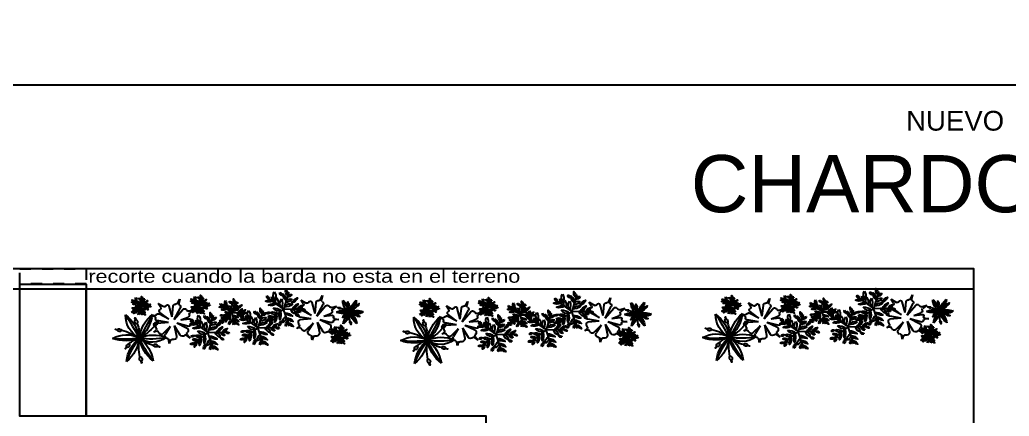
# Model space of a CAD drawing. Header units: metres. Extents: x 231 to 394, y -324 to -29.
# Drawn here: x 273.66 to 282.59, y -58.2 to -54.62 of the extents above; entities that cross this region are included whole.
import ezdxf

# ---------------------------------------------------------------- set-up
doc = ezdxf.new("R2010")
doc.units = ezdxf.units.M
doc.linetypes.add('AR-01-REC$0$HIDDEN2', pattern=[0.1875, 0.125, -0.0625])
for name, color, linetype in [('A-ACABADOS PISOS', 1, 'Continuous'), ('A-JARDIN', 74, 'Continuous'), ('A-PISO', 30, 'Continuous'), ('A-TEXTOS', 7, 'Continuous'), ('AR-01-REC$0$A-ESCALON', 8, 'Continuous'), ('AR-01-REC$0$A-EXTERIOR', 8, 'Continuous'), ('AR-01-REC$0$A-MUROS BAJOS', 8, 'Continuous')]:
    doc.layers.add(name, color=color, linetype=linetype)
doc.styles.get("Standard").update_dxf_attribs({"font": 'arial.ttf'})

# ---------------------------------------------------------------- blocks, each defined once
blk = doc.blocks.new('*U1')
for p, q in [((0.9, 0.383), (0.852, 0.47)), ((0.852, 0.47), (0.874, 0.382)), ((1.557, 0.557), (1.673, 0.201)), ((1.977, 0.421), (1.673, 0.201)), ((3.377, 0.498), (3.435, 0.32)), ((3.587, 0.43), (3.435, 0.32)), ((3.896, 0.367), (3.847, 0.453)), ((3.847, 0.453), (3.87, 0.365)), ((4.614, 0.498), (4.672, 0.32)), ((4.823, 0.43), (4.672, 0.32)), ((0.668, 0.215), (0.56, 0.247)), ((0.56, 0.247), (0.645, 0.179)), ((0.976, 0.044), (0.789, 0.252)), ((0.976, 0.044), (0.84, 0.285)), ((1.015, 0.1), (0.988, 0.33)), ((1.015, 0.1), (1.074, 0.328)), ((1.302, 0.386), (1.188, 0.319)), ((1.253, 0.305), (1.302, 0.386)), ((2.675, 0.396), (2.756, 0.147)), ((2.969, 0.301), (2.756, 0.147)), ((3.435, 0.32), (3.248, 0.32)), ((3.377, 0.141), (3.435, 0.32)), ((3.435, 0.32), (3.587, 0.209)), ((3.664, 0.199), (3.556, 0.231)), ((3.556, 0.231), (3.641, 0.163)), ((3.972, 0.028), (3.785, 0.236)), ((3.972, 0.028), (3.836, 0.269)), ((4.011, 0.084), (3.983, 0.314)), ((4.011, 0.084), (4.07, 0.312)), ((4.298, 0.37), (4.183, 0.303)), ((4.249, 0.289), (4.298, 0.37)), ((4.672, 0.32), (4.484, 0.32)), ((4.614, 0.141), (4.672, 0.32)), ((4.672, 0.32), (4.823, 0.209)), ((0.832, 0.038), (0.659, 0.055)), ((0.832, 0.038), (0.683, 0.09)), ((1.091, 0.057), (1.27, 0.201)), ((1.091, 0.057), (1.291, 0.168)), ((1.097, -0.015), (1.338, 0.029)), ((1.673, 0.201), (1.298, 0.201)), ((1.441, 0.146), (1.373, 0.137)), ((1.381, 0.108), (1.441, 0.146)), ((1.557, -0.156), (1.673, 0.201)), ((1.673, 0.201), (1.977, -0.02)), ((2.102, 0.179), (2.217, -0.177)), ((2.521, 0.043), (2.217, -0.177)), ((2.756, 0.147), (2.494, 0.147)), ((2.675, -0.103), (2.756, 0.147)), ((2.756, 0.147), (2.969, -0.008)), ((3.152, 0.102), (3.267, -0.255)), ((3.828, 0.021), (3.655, 0.038)), ((3.828, 0.021), (3.679, 0.074)), ((4.086, 0.041), (4.266, 0.184)), ((4.086, 0.041), (4.287, 0.152)), ((4.093, -0.031), (4.333, 0.013)), ((4.437, 0.129), (4.369, 0.121)), ((4.376, 0.092), (4.437, 0.129)), ((0.448, -0.187), (0.506, -0.365)), ((0.604, -0.022), (0.517, -0.037)), ((0.517, -0.037), (0.602, -0.039)), ((0.92, -0.028), (0.67, -0.098)), ((0.92, -0.028), (0.718, -0.131)), ((0.974, -0.082), (0.861, -0.28)), ((0.974, -0.082), (0.931, -0.304)), ((1.061, -0.1), (1.166, -0.26)), ((1.061, -0.1), (1.224, -0.254)), ((1.097, -0.015), (1.333, -0.029)), ((1.353, -0.19), (1.405, -0.211)), ((1.405, -0.211), (1.358, -0.167)), ((2.217, -0.177), (1.842, -0.177)), ((2.102, -0.534), (2.217, -0.177)), ((2.217, -0.177), (2.521, -0.398)), ((3.571, -0.034), (3.267, -0.255)), ((3.599, -0.038), (3.513, -0.053)), ((3.513, -0.053), (3.598, -0.055)), ((3.916, -0.044), (3.666, -0.114)), ((3.916, -0.044), (3.713, -0.148)), ((3.97, -0.098), (3.856, -0.296)), ((3.97, -0.098), (3.927, -0.32)), ((4.057, -0.116), (4.162, -0.276)), ((4.057, -0.116), (4.22, -0.27)), ((4.093, -0.031), (4.329, -0.045)), ((4.349, -0.206), (4.401, -0.227)), ((4.401, -0.227), (4.353, -0.183)), ((0.506, -0.365), (0.318, -0.365)), ((0.448, -0.543), (0.506, -0.365)), ((0.658, -0.255), (0.506, -0.365)), ((0.506, -0.365), (0.658, -0.475)), ((0.711, -0.272), (0.65, -0.35)), ((0.65, -0.35), (0.723, -0.288)), ((1.066, -0.394), (1.087, -0.457)), ((1.087, -0.457), (1.095, -0.383)), ((3.267, -0.255), (2.892, -0.255)), ((3.152, -0.612), (3.267, -0.255)), ((3.267, -0.255), (3.571, -0.475)), ((3.707, -0.289), (3.645, -0.367)), ((3.645, -0.367), (3.719, -0.305)), ((4.062, -0.41), (4.083, -0.473)), ((4.083, -0.473), (4.09, -0.399))]:
    blk.add_line(p, q)
for points in [[(1.495, 0.325, 0.221754), (1.375, 0.433, 0.220269)], [(1.489, 0.409, 0.282421), (1.626, 0.347, 0.407667)], [(1.491, 0.512, 0.370665), (1.59, 0.456, 0.295133)], [(1.582, 0.482, 0.261043), (1.619, 0.615, 0.259294)], [(1.615, 0.379, 0.221754), (1.681, 0.527, 0.220269)], [(1.712, 0.417, 0.231142), (1.718, 0.233, 0.333648)], [(1.742, 0.554, 0.324763), (1.703, 0.487, 0.468787)], [(1.815, 0.44, 0.282421), (1.798, 0.291, 0.407667)], [(1.861, 0.569, 0.282421), (1.845, 0.42, 0.407667)], [(1.913, 0.47, 0.370665), (1.89, 0.358, 0.295133)], [(2.016, 0.489, 0.324763), (1.977, 0.421, 0.468787)], [(2.692, 0.344, 0.261043), (2.719, 0.436, 0.259294)], [(3.346, 0.382, 0.221754), (3.286, 0.436, 0.220269)], [(3.343, 0.424, 0.282421), (3.411, 0.393, 0.407667)], [(3.344, 0.475, 0.370665), (3.394, 0.447, 0.295133)], [(3.389, 0.46, 0.261043), (3.408, 0.527, 0.259294)], [(3.406, 0.409, 0.221754), (3.439, 0.483, 0.220269)], [(3.455, 0.428, 0.231142), (3.458, 0.336, 0.333648)], [(3.47, 0.496, 0.324763), (3.45, 0.463, 0.468787)], [(3.506, 0.439, 0.282421), (3.498, 0.365, 0.407667)], [(3.529, 0.504, 0.282421), (3.521, 0.429, 0.407667)], [(3.555, 0.454, 0.370665), (3.544, 0.398, 0.295133)], [(3.555, 0.407, 0.261043), (3.624, 0.409, 0.259294)], [(3.606, 0.464, 0.324763), (3.587, 0.43, 0.468787)], [(4.582, 0.382, 0.221754), (4.522, 0.436, 0.220269)], [(4.579, 0.424, 0.282421), (4.648, 0.393, 0.407667)], [(4.58, 0.475, 0.370665), (4.63, 0.447, 0.295133)], [(4.626, 0.46, 0.261043), (4.644, 0.527, 0.259294)], [(4.643, 0.409, 0.221754), (4.675, 0.483, 0.220269)], [(4.691, 0.428, 0.231142), (4.694, 0.336, 0.333648)], [(4.706, 0.496, 0.324763), (4.686, 0.463, 0.468787)], [(4.742, 0.439, 0.282421), (4.734, 0.365, 0.407667)], [(4.766, 0.504, 0.282421), (4.757, 0.429, 0.407667)], [(4.791, 0.454, 0.370665), (4.78, 0.398, 0.295133)], [(4.791, 0.407, 0.261043), (4.86, 0.409, 0.259294)], [(4.843, 0.464, 0.324763), (4.823, 0.43, 0.468787)], [(1.377, 0.201, 0.261043), (1.263, 0.277, 0.259294)], [(1.486, 0.201, 0.221754), (1.365, 0.309, 0.220269)], [(1.48, 0.305, 0.231142), (1.656, 0.254, 0.333648)], [(1.891, 0.23, 0.231142), (1.718, 0.168, 0.333648)], [(1.825, 0.311, 0.221754), (1.986, 0.294, 0.220269)], [(1.913, 0.375, 0.261043), (2.05, 0.38, 0.259294)], [(2.126, 0.104, 0.261043), (2.163, 0.236, 0.259294)], [(2.625, 0.147, 0.221754), (2.541, 0.223, 0.220269)], [(2.632, 0.233, 0.221754), (2.548, 0.309, 0.220269)], [(2.621, 0.22, 0.231142), (2.744, 0.184, 0.333648)], [(2.628, 0.293, 0.282421), (2.723, 0.249, 0.407667)], [(2.629, 0.365, 0.370665), (2.698, 0.325, 0.295133)], [(2.716, 0.272, 0.221754), (2.762, 0.375, 0.220269)], [(2.784, 0.298, 0.231142), (2.788, 0.17, 0.333648)], [(2.805, 0.394, 0.324763), (2.777, 0.347, 0.468787)], [(2.855, 0.314, 0.282421), (2.844, 0.21, 0.407667)], [(2.863, 0.224, 0.221754), (2.975, 0.212, 0.220269)], [(2.888, 0.404, 0.282421), (2.877, 0.3, 0.407667)], [(2.924, 0.335, 0.370665), (2.908, 0.257, 0.295133)], [(2.924, 0.269, 0.261043), (3.02, 0.272, 0.259294)], [(2.996, 0.348, 0.324763), (2.969, 0.301, 0.468787)], [(3.212, 0.304, 0.324763), (3.248, 0.32, 0.468787)], [(3.287, 0.32, 0.261043), (3.23, 0.358, 0.259294)], [(3.259, 0.281, 0.370665), (3.301, 0.32, 0.295133)], [(3.271, 0.24, 0.324763), (3.306, 0.256, 0.468787)], [(3.341, 0.32, 0.221754), (3.281, 0.374, 0.220269)], [(3.308, 0.264, 0.282421), (3.358, 0.32, 0.407667)], [(3.406, 0.23, 0.221754), (3.336, 0.19, 0.220269)], [(3.339, 0.372, 0.231142), (3.427, 0.346, 0.333648)], [(3.422, 0.28, 0.204868), (3.342, 0.246, 0.203496)], [(3.448, 0.181, 0.282421), (3.411, 0.246, 0.407667)], [(3.544, 0.334, 0.231142), (3.458, 0.303, 0.333648)], [(3.469, 0.295, 0.204868), (3.476, 0.208, 0.203496)], [(3.571, 0.289, 0.282421), (3.498, 0.274, 0.407667)], [(3.511, 0.264, 0.221754), (3.528, 0.185, 0.220269)], [(3.511, 0.375, 0.221754), (3.592, 0.366, 0.220269)], [(3.6, 0.247, 0.370665), (3.544, 0.241, 0.295133)], [(3.555, 0.233, 0.261043), (3.579, 0.168, 0.259294)], [(3.615, 0.281, 0.324763), (3.576, 0.289, 0.468787)], [(3.625, 0.201, 0.324763), (3.587, 0.209, 0.468787)], [(4.448, 0.304, 0.324763), (4.484, 0.32, 0.468787)], [(4.523, 0.32, 0.261043), (4.466, 0.358, 0.259294)], [(4.495, 0.281, 0.370665), (4.538, 0.32, 0.295133)], [(4.507, 0.24, 0.324763), (4.543, 0.256, 0.468787)], [(4.578, 0.32, 0.221754), (4.518, 0.374, 0.220269)], [(4.544, 0.264, 0.282421), (4.594, 0.32, 0.407667)], [(4.643, 0.23, 0.221754), (4.573, 0.19, 0.220269)], [(4.575, 0.372, 0.231142), (4.663, 0.346, 0.333648)], [(4.659, 0.28, 0.204868), (4.578, 0.246, 0.203496)], [(4.685, 0.181, 0.282421), (4.648, 0.246, 0.407667)], [(4.78, 0.334, 0.231142), (4.694, 0.303, 0.333648)], [(4.705, 0.295, 0.204868), (4.713, 0.208, 0.203496)], [(4.807, 0.289, 0.282421), (4.734, 0.274, 0.407667)], [(4.747, 0.264, 0.221754), (4.764, 0.185, 0.220269)], [(4.747, 0.375, 0.221754), (4.828, 0.366, 0.220269)], [(4.837, 0.247, 0.370665), (4.78, 0.241, 0.295133)], [(4.791, 0.233, 0.261043), (4.815, 0.168, 0.259294)], [(4.851, 0.281, 0.324763), (4.813, 0.289, 0.468787)], [(4.862, 0.201, 0.324763), (4.823, 0.209, 0.468787)], [(1.227, 0.169, 0.324763), (1.298, 0.201, 0.468787)], [(1.321, 0.124, 0.370665), (1.405, 0.201, 0.295133)], [(1.344, 0.042, 0.324763), (1.415, 0.074, 0.468787)], [(1.418, 0.09, 0.282421), (1.519, 0.201, 0.407667)], [(1.615, 0.022, 0.221754), (1.475, -0.059, 0.220269)], [(1.647, 0.121, 0.204868), (1.486, 0.054, 0.203496)], [(1.7, -0.076, 0.282421), (1.626, 0.054, 0.407667)], [(1.741, 0.152, 0.204868), (1.755, -0.023, 0.203496)], [(1.945, 0.14, 0.282421), (1.798, 0.11, 0.407667)], [(1.825, 0.09, 0.221754), (1.859, -0.068, 0.220269)], [(2.004, 0.056, 0.370665), (1.89, 0.043, 0.295133)], [(1.913, 0.027, 0.261043), (1.96, -0.102, 0.259294)], [(2.039, -0.054, 0.221754), (1.919, 0.055, 0.220269)], [(2.032, 0.123, 0.324763), (1.956, 0.139, 0.468787)], [(2.033, 0.031, 0.282421), (2.17, -0.031, 0.407667)], [(2.035, 0.134, 0.370665), (2.135, 0.077, 0.295133)], [(2.16, 0.001, 0.221754), (2.225, 0.149, 0.220269)], [(2.257, 0.038, 0.231142), (2.263, -0.145, 0.333648)], [(2.286, 0.176, 0.324763), (2.247, 0.108, 0.468787)], [(2.359, 0.062, 0.282421), (2.342, -0.087, 0.407667)], [(2.406, 0.191, 0.282421), (2.389, 0.042, 0.407667)], [(2.457, 0.092, 0.370665), (2.434, -0.02, 0.295133)], [(2.444, 0.124, 0.324763), (2.494, 0.147, 0.468787)], [(2.457, -0.003, 0.261043), (2.594, 0.002, 0.259294)], [(2.549, 0.147, 0.261043), (2.469, 0.2, 0.259294)], [(2.51, 0.093, 0.370665), (2.569, 0.147, 0.295133)], [(2.56, 0.111, 0.324763), (2.521, 0.043, 0.468787)], [(2.526, 0.036, 0.324763), (2.576, 0.058, 0.468787)], [(2.578, 0.069, 0.282421), (2.649, 0.147, 0.407667)], [(2.716, 0.022, 0.221754), (2.618, -0.035, 0.220269)], [(2.738, 0.091, 0.204868), (2.625, 0.044, 0.203496)], [(2.775, -0.047, 0.282421), (2.723, 0.044, 0.407667)], [(2.909, 0.167, 0.231142), (2.788, 0.124, 0.333648)], [(2.804, 0.112, 0.204868), (2.814, -0.01, 0.203496)], [(2.947, 0.104, 0.282421), (2.844, 0.083, 0.407667)], [(2.863, 0.07, 0.221754), (2.886, -0.041, 0.220269)], [(2.988, 0.045, 0.370665), (2.908, 0.036, 0.295133)], [(2.924, 0.025, 0.261043), (2.958, -0.065, 0.259294)], [(3.008, 0.092, 0.324763), (2.954, 0.104, 0.468787)], [(3.085, 0.056, 0.370665), (3.185, 0, 0.295133)], [(3.176, 0.027, 0.261043), (3.213, 0.159, 0.259294)], [(3.209, -0.077, 0.221754), (3.275, 0.071, 0.220269)], [(3.336, 0.099, 0.324763), (3.297, 0.031, 0.468787)], [(3.389, 0.179, 0.261043), (3.336, 0.136, 0.259294)], [(3.417, 0.14, 0.370665), (3.394, 0.192, 0.295133)], [(3.456, 0.113, 0.282421), (3.439, -0.036, 0.407667)], [(3.484, 0.144, 0.370665), (3.46, 0.196, 0.295133)], [(3.507, 0.015, 0.370665), (3.484, -0.097, 0.295133)], [(3.61, 0.033, 0.324763), (3.571, -0.034, 0.468787)], [(4.626, 0.179, 0.261043), (4.572, 0.136, 0.259294)], [(4.654, 0.14, 0.370665), (4.63, 0.192, 0.295133)], [(4.72, 0.144, 0.370665), (4.697, 0.196, 0.295133)], [(0.46, -0.224, 0.261043), (0.479, -0.158, 0.259294)], [(0.477, -0.276, 0.221754), (0.51, -0.202, 0.220269)], [(0.54, -0.188, 0.324763), (0.521, -0.222, 0.468787)], [(0.6, -0.181, 0.282421), (0.592, -0.255, 0.407667)], [(1.582, -0.081, 0.261043), (1.474, -0.166, 0.259294)], [(1.638, -0.158, 0.370665), (1.59, -0.054, 0.295133)], [(1.771, -0.151, 0.370665), (1.724, -0.047, 0.295133)], [(1.771, -0.209, 0.324763), (1.842, -0.177, 0.468787)], [(1.921, -0.177, 0.261043), (1.807, -0.101, 0.259294)], [(1.865, -0.255, 0.370665), (1.949, -0.177, 0.295133)], [(2.03, -0.177, 0.221754), (1.91, -0.069, 0.220269)], [(1.962, -0.288, 0.282421), (2.063, -0.177, 0.407667)], [(2.053, -0.036, 0.324763), (1.977, -0.02, 0.468787)], [(2.024, -0.073, 0.231142), (2.2, -0.124, 0.333648)], [(2.435, -0.148, 0.231142), (2.263, -0.21, 0.333648)], [(2.369, -0.067, 0.221754), (2.53, -0.084, 0.220269)], [(2.692, -0.05, 0.261043), (2.617, -0.11, 0.259294)], [(2.732, -0.105, 0.370665), (2.698, -0.032, 0.295133)], [(2.825, -0.1, 0.370665), (2.792, -0.027, 0.295133)], [(2.971, -0.255, 0.261043), (2.857, -0.179, 0.259294)], [(3.08, -0.255, 0.221754), (2.96, -0.147, 0.220269)], [(3.022, -0.019, 0.324763), (2.969, -0.008, 0.468787)], [(3.089, -0.131, 0.221754), (2.969, -0.023, 0.220269)], [(3.074, -0.151, 0.231142), (3.25, -0.202, 0.333648)], [(3.083, -0.046, 0.282421), (3.22, -0.108, 0.407667)], [(3.307, -0.039, 0.231142), (3.313, -0.222, 0.333648)], [(3.409, -0.015, 0.282421), (3.392, -0.164, 0.407667)], [(3.419, -0.145, 0.221754), (3.58, -0.162, 0.220269)], [(3.507, -0.081, 0.261043), (3.644, -0.075, 0.259294)], [(0.283, -0.381, 0.324763), (0.318, -0.365, 0.468787)], [(0.358, -0.365, 0.261043), (0.301, -0.327, 0.259294)], [(0.33, -0.404, 0.370665), (0.372, -0.365, 0.295133)], [(0.412, -0.365, 0.221754), (0.352, -0.311, 0.220269)], [(0.417, -0.303, 0.221754), (0.357, -0.249, 0.220269)], [(0.378, -0.42, 0.282421), (0.429, -0.365, 0.407667)], [(0.409, -0.313, 0.231142), (0.497, -0.339, 0.333648)], [(0.493, -0.405, 0.204868), (0.412, -0.439, 0.203496)], [(0.414, -0.261, 0.282421), (0.482, -0.292, 0.407667)], [(0.415, -0.209, 0.370665), (0.464, -0.238, 0.295133)], [(0.526, -0.257, 0.231142), (0.528, -0.349, 0.333648)], [(0.615, -0.35, 0.231142), (0.528, -0.381, 0.333648)], [(0.54, -0.39, 0.204868), (0.547, -0.477, 0.203496)], [(0.577, -0.245, 0.282421), (0.568, -0.32, 0.407667)], [(0.642, -0.395, 0.282421), (0.568, -0.41, 0.407667)], [(0.582, -0.31, 0.221754), (0.662, -0.318, 0.220269)], [(0.626, -0.23, 0.370665), (0.614, -0.286, 0.295133)], [(0.626, -0.278, 0.261043), (0.694, -0.275, 0.259294)], [(0.685, -0.404, 0.324763), (0.647, -0.396, 0.468787)], [(0.677, -0.221, 0.324763), (0.658, -0.255, 0.468787)], [(1.888, -0.336, 0.324763), (1.959, -0.304, 0.468787)], [(2.16, -0.356, 0.221754), (2.019, -0.437, 0.220269)], [(2.192, -0.257, 0.204868), (2.03, -0.325, 0.203496)], [(2.244, -0.454, 0.282421), (2.17, -0.324, 0.407667)], [(2.285, -0.226, 0.204868), (2.299, -0.401, 0.203496)], [(2.489, -0.238, 0.282421), (2.342, -0.268, 0.407667)], [(2.369, -0.288, 0.221754), (2.403, -0.446, 0.220269)], [(2.548, -0.322, 0.370665), (2.434, -0.335, 0.295133)], [(2.457, -0.352, 0.261043), (2.505, -0.48, 0.259294)], [(2.576, -0.255, 0.324763), (2.5, -0.239, 0.468787)], [(2.597, -0.414, 0.324763), (2.521, -0.398, 0.468787)], [(2.821, -0.287, 0.324763), (2.892, -0.255, 0.468787)], [(2.915, -0.332, 0.370665), (2.999, -0.255, 0.295133)], [(2.938, -0.413, 0.324763), (3.009, -0.381, 0.468787)], [(3.012, -0.366, 0.282421), (3.113, -0.255, 0.407667)], [(3.242, -0.334, 0.204868), (3.08, -0.402, 0.203496)], [(3.294, -0.532, 0.282421), (3.22, -0.402, 0.407667)], [(3.485, -0.226, 0.231142), (3.313, -0.288, 0.333648)], [(3.335, -0.304, 0.204868), (3.349, -0.478, 0.203496)], [(3.539, -0.315, 0.282421), (3.392, -0.346, 0.407667)], [(3.419, -0.365, 0.221754), (3.453, -0.523, 0.220269)], [(3.598, -0.4, 0.370665), (3.484, -0.412, 0.295133)], [(3.626, -0.332, 0.324763), (3.55, -0.316, 0.468787)], [(0.341, -0.444, 0.324763), (0.377, -0.428, 0.468787)], [(0.46, -0.506, 0.261043), (0.406, -0.548, 0.259294)], [(0.477, -0.454, 0.221754), (0.407, -0.495, 0.220269)], [(0.488, -0.545, 0.370665), (0.464, -0.493, 0.295133)], [(0.519, -0.504, 0.282421), (0.482, -0.438, 0.407667)], [(0.555, -0.541, 0.370665), (0.531, -0.489, 0.295133)], [(0.582, -0.42, 0.221754), (0.599, -0.499, 0.220269)], [(0.671, -0.438, 0.370665), (0.614, -0.444, 0.295133)], [(0.626, -0.452, 0.261043), (0.649, -0.517, 0.259294)], [(0.696, -0.483, 0.324763), (0.658, -0.475, 0.468787)], [(2.126, -0.459, 0.261043), (2.018, -0.544, 0.259294)], [(2.182, -0.536, 0.370665), (2.135, -0.432, 0.295133)], [(2.315, -0.529, 0.370665), (2.268, -0.425, 0.295133)], [(3.176, -0.536, 0.261043), (3.068, -0.622, 0.259294)], [(3.209, -0.433, 0.221754), (3.069, -0.514, 0.220269)], [(3.232, -0.614, 0.370665), (3.185, -0.51, 0.295133)], [(3.365, -0.607, 0.370665), (3.318, -0.503, 0.295133)], [(3.507, -0.429, 0.261043), (3.555, -0.558, 0.259294)], [(3.647, -0.491, 0.324763), (3.571, -0.475, 0.468787)]]:
    blk.add_lwpolyline(points, format="xyb", close=True)
for points in [[(0.127, 0.24), (0.129, 0.243, 0.25671), (0.126, 0.265), (0.125, 0.267, 0.253087), (0.106, 0.276), (0.098, 0.276), (0.087, 0.291), (0.083, 0.288), (0.097, 0.275), (0.096, 0.267, 0.180577), (0.101, 0.252), (0.103, 0.249, 0.152032), (0.114, 0.241), (0.126, 0.237, 0.099521), (0.286, 0.115)], [(0.308, 0.264), (0.311, 0.265, 0.25671), (0.328, 0.279), (0.329, 0.28, 0.253087), (0.326, 0.302), (0.321, 0.308), (0.328, 0.326), (0.323, 0.327), (0.32, 0.308), (0.313, 0.304, 0.180577), (0.303, 0.292), (0.302, 0.289, 0.152032), (0.301, 0.276), (0.305, 0.263, 0.13427), (0.285, 0.115)], [(0.471, 0.196), (0.473, 0.193, 0.25671), (0.493, 0.185), (0.495, 0.185, 0.253087), (0.513, 0.198), (0.516, 0.205), (0.535, 0.208), (0.534, 0.213), (0.516, 0.207), (0.509, 0.211, 0.180577), (0.493, 0.214), (0.49, 0.213, 0.152032), (0.478, 0.207), (0.469, 0.199, 0.099521), (0.286, 0.113)], [(0.139, 0.036), (0.136, 0.039, 0.25671), (0.115, 0.045), (0.113, 0.045, 0.253087), (0.097, 0.032), (0.094, 0.024), (0.075, 0.02), (0.077, 0.015), (0.094, 0.023), (0.102, 0.019, 0.180577), (0.117, 0.017), (0.121, 0.017, 0.152032), (0.132, 0.024), (0.141, 0.034, 0.120121), (0.287, 0.114)], [(0.281, -0.084), (0.277, -0.085, 0.25671), (0.261, -0.1), (0.261, -0.102, 0.253087), (0.264, -0.123), (0.269, -0.129), (0.264, -0.147), (0.269, -0.149), (0.271, -0.13), (0.278, -0.125, 0.180577), (0.287, -0.112), (0.288, -0.109, 0.152032), (0.288, -0.096), (0.284, -0.084, 0.099521), (0.285, 0.118)], [(0.392, 0.053), (0.391, 0.05, 0.25671), (0.393, 0.029), (0.395, 0.027, 0.253087), (0.414, 0.018), (0.422, 0.018), (0.434, 0.003), (0.437, 0.007), (0.423, 0.02), (0.423, 0.028, 0.180577), (0.419, 0.043), (0.416, 0.045, 0.152032), (0.405, 0.053), (0.393, 0.057, 0.16647), (0.286, 0.112)], [(4.392, -0.092), (4.395, -0.086, 0.25671), (4.39, -0.043), (4.388, -0.039, 0.253087), (4.35, -0.02), (4.334, -0.02), (4.311, 0.01), (4.303, 0.004), (4.331, -0.023), (4.33, -0.039, 0.180577), (4.339, -0.069), (4.343, -0.075, 0.152032), (4.365, -0.09), (4.389, -0.099, 0.099521), (4.709, -0.343)], [(4.753, -0.045), (4.76, -0.044, 0.25671), (4.793, -0.016), (4.795, -0.012, 0.253087), (4.789, 0.031), (4.78, 0.043), (4.792, 0.079), (4.783, 0.082), (4.777, 0.044), (4.763, 0.036, 0.180577), (4.743, 0.012), (4.74, 0.005, 0.152032), (4.739, -0.021), (4.746, -0.046, 0.13427), (4.708, -0.342)], [(5.079, -0.181), (5.084, -0.186, 0.25671), (5.124, -0.202), (5.128, -0.202, 0.253087), (5.163, -0.177), (5.169, -0.163), (5.207, -0.156), (5.205, -0.147), (5.169, -0.159), (5.155, -0.151, 0.180577), (5.124, -0.145), (5.117, -0.146, 0.152032), (5.093, -0.158), (5.075, -0.176, 0.099521), (4.71, -0.347)], [(4.414, -0.5), (4.409, -0.495, 0.25671), (4.368, -0.482), (4.364, -0.482, 0.253087), (4.331, -0.51), (4.325, -0.524), (4.288, -0.533), (4.29, -0.542), (4.326, -0.527), (4.34, -0.535, 0.180577), (4.371, -0.539), (4.378, -0.538, 0.152032), (4.401, -0.524), (4.419, -0.505, 0.120121), (4.711, -0.344)], [(4.698, -0.741), (4.691, -0.743, 0.25671), (4.659, -0.773), (4.658, -0.776, 0.253087), (4.666, -0.819), (4.676, -0.831), (4.665, -0.867), (4.674, -0.87), (4.679, -0.832), (4.693, -0.823, 0.180577), (4.711, -0.798), (4.713, -0.791, 0.152032), (4.713, -0.764), (4.705, -0.74, 0.099521), (4.707, -0.337)], [(4.921, -0.466), (4.918, -0.473, 0.25671), (4.924, -0.515), (4.926, -0.519, 0.253087), (4.965, -0.537), (4.981, -0.536), (5.004, -0.566), (5.012, -0.56), (4.983, -0.534), (4.984, -0.517, 0.180577), (4.974, -0.487), (4.97, -0.482, 0.152032), (4.948, -0.467), (4.923, -0.459, 0.16647), (4.709, -0.349)]]:
    blk.add_lwpolyline(points, format="xyb")
for centre, radius, start, end in [((0.516, 0.411), 0.376, 188.0077, 231.9923), ((-0.087, 0.063), 0.376, 8.0077, 51.9923), ((8.514, 4.978), 9.559, 208.898, 210.6044), ((0.17, 0.344), 0.257, 296.7801, 3.2199), ((0.657, 0.063), 0.376, 128.0077, 171.9923), ((5.28, -2.541), 5.655, 149.1484, 151.9945), ((0.676, 0.244), 0.03, 253.4024, 323.0187), ((1, 0), 0.375, 137.7746, 143.0187), ((0.756, 0.222), 0.045, 41.9722, 137.7746), ((0.88, 0.307), 0.045, 117.183, 209.3525), ((0.845, 0.374), 0.03, 297.183, 14.5427), ((0.926, 0.398), 0.03, 209.4905, 282.7264), ((0.943, 0.325), 0.045, 6.8468, 102.7264), ((1.11, 0.319), 0.0375, 22.6616, 165.6519), ((1.172, 0.345), 0.03, 202.6616, 300.3171), ((1.279, 0.289), 0.03, 149.0114, 241.9041), ((1.247, 0.23), 0.0375, 308.5759, 61.9041), ((3.672, 0.227), 0.03, 253.4024, 323.0187), ((3.996, -0.016), 0.375, 137.7746, 143.0187), ((3.751, 0.206), 0.045, 41.9722, 137.7746), ((3.875, 0.291), 0.045, 117.183, 209.3525), ((3.841, 0.358), 0.03, 297.183, 14.5427), ((3.922, 0.382), 0.03, 209.4905, 282.7264), ((3.939, 0.309), 0.045, 6.8468, 102.7264), ((4.106, 0.303), 0.0375, 22.6616, 165.6519), ((4.168, 0.329), 0.03, 202.6616, 300.3171), ((4.275, 0.273), 0.03, 149.0114, 241.9041), ((4.243, 0.214), 0.0375, 308.5759, 61.9041), ((0.145, -0.233), 0.376, 68.0077, 111.9923), ((0.145, 0.296), 0.229, 232.1843, 307.8157), ((0.148, 0.771), 0.671, 257.6424, 281.9433), ((0.516, -0.181), 0.376, 128.0077, 171.9923), ((-0.087, 0.167), 0.376, 308.0077, 351.9923), ((-0.934, 0.672), 1.343, 323.4087, 335.3126), ((0.426, -0.146), 0.297, 61.7165, 118.2835), ((0.054, -0.181), 0.376, 8.0077, 51.9923), ((0.657, 0.167), 0.376, 188.0077, 231.9923), ((0.426, 0.463), 0.376, 248.0077, 291.9923), ((-0.694, -0.619), 1.223, 23.6582, 36.6712), ((0.424, 1.008), 0.904, 261.3528, 279.079), ((0.598, 0.008), 0.03, 280.2857, 16.2525), ((0.656, 0.025), 0.03, 84.3787, 196.2525), ((0.627, 0.156), 0.03, 342.1834, 51.516), ((0.698, 0.133), 0.045, 162.1834, 250.4376), ((1.309, 0.136), 0.0375, 27.3575, 119.0401), ((1.331, 0.066), 0.0375, 280.4417, 13.9985), ((1.369, 0.167), 0.03, 207.3575, 277.3015), ((1.396, 0.083), 0.03, 121.6862, 193.9985), ((3.594, -0.008), 0.03, 280.2857, 16.2525), ((3.652, 0.009), 0.03, 84.3787, 196.2525), ((3.622, 0.14), 0.03, 342.1834, 51.516), ((3.694, 0.117), 0.045, 162.1834, 250.4376), ((4.305, 0.119), 0.0375, 27.3575, 119.0401), ((4.327, 0.05), 0.0375, 280.4417, 13.9985), ((4.365, 0.15), 0.03, 207.3575, 277.3015), ((4.392, 0.066), 0.03, 121.6862, 193.9985), ((5.17, 0.249), 0.751, 188.0077, 231.9923), ((3.964, -0.447), 0.751, 8.0077, 51.9923), ((21.164, 9.384), 19.119, 208.898, 210.6044), ((4.476, 0.116), 0.513, 296.7801, 3.2199), ((5.451, -0.447), 0.751, 128.0077, 171.9923), ((14.698, -5.655), 11.309, 149.1484, 151.9945), ((0.602, -0.069), 0.03, 359.7066, 89.0375), ((0.662, -0.069), 0.03, 179.7066, 285.6208), ((0.745, -0.185), 0.06, 117.0583, 230.0395), ((1, 0), 0.375, 317.7148, 327.5509), ((1.342, -0.217), 0.03, 67.2977, 147.5509), ((1.331, -0.066), 0.0375, 348.7104, 86.66), ((1.378, -0.145), 0.03, 158.999, 227.0624), ((1, 0), 0.375, 338.999, 348.7104), ((3.598, -0.085), 0.03, 359.7066, 89.0375), ((3.658, -0.085), 0.03, 179.7066, 285.6208), ((3.741, -0.201), 0.06, 117.0583, 230.0395), ((4.337, -0.233), 0.03, 67.2977, 147.5509), ((4.327, -0.082), 0.0375, 348.7104, 86.66), ((4.374, -0.161), 0.03, 158.999, 227.0624), ((3.996, -0.016), 0.375, 338.999, 348.7104), ((0.687, -0.254), 0.03, 321.9727, 50.0395), ((0.742, -0.311), 0.03, 42.8614, 130.2141), ((0.808, -0.25), 0.06, 222.8614, 330.236), ((0.99, -0.315), 0.06, 169.114, 268.196), ((1, 0), 0.375, 268.196, 275.3676), ((1.038, -0.403), 0.03, 18.4452, 95.3676), ((1.124, -0.385), 0.03, 107.8963, 174.4692), ((1, 0), 0.375, 287.8963, 291.5419), ((1.116, -0.293), 0.06, 291.5419, 33.1692), ((1.25, -0.227), 0.0375, 226.5166, 317.7148), ((3.683, -0.27), 0.03, 321.9727, 50.0395), ((3.738, -0.327), 0.03, 42.8614, 130.2141), ((3.804, -0.266), 0.06, 222.8614, 330.236), ((3.986, -0.331), 0.06, 169.114, 268.196), ((3.996, -0.016), 0.375, 268.196, 275.3676), ((4.034, -0.419), 0.03, 18.4452, 95.3676), ((4.12, -0.402), 0.03, 107.8963, 174.4692), ((3.996, -0.016), 0.375, 287.8963, 291.5419), ((4.111, -0.309), 0.06, 291.5419, 33.1692), ((4.426, -1.039), 0.751, 68.0077, 111.9923), ((4.426, 0.02), 0.459, 232.1843, 307.8157), ((4.432, 0.969), 1.342, 257.6424, 281.9433), ((4.245, -0.243), 0.0375, 226.5166, 317.7148), ((3.996, -0.016), 0.375, 317.7148, 327.5509), ((5.17, -0.934), 0.751, 128.0077, 171.9923), ((3.964, -0.238), 0.751, 308.0077, 351.9923), ((2.269, 0.772), 2.686, 323.4087, 335.3126), ((4.989, -0.865), 0.594, 61.7165, 118.2835), ((4.245, -0.934), 0.751, 8.0077, 51.9923), ((5.451, -0.238), 0.751, 188.0077, 231.9923), ((4.989, 0.354), 0.751, 248.0077, 291.9923), ((2.748, -1.811), 2.446, 23.6582, 36.6712), ((4.985, 1.443), 1.808, 261.3528, 279.079)]:
    blk.add_arc(centre, radius, start, end)

msp = doc.modelspace()

# ---------------------------------------------------------------- linework, layer by layer
at = {"layer": 'A-ACABADOS PISOS'}
msp.add_lwpolyline([(271.7596, -55.2089), (293.173, -55.2089), (293.173, -86.2648), (271.7596, -86.2648)], close=True, dxfattribs=at)
at = {"layer": 'A-PISO', "linetype": 'AR-01-REC$0$HIDDEN2', "ltscale": 0.3}
msp.add_lwpolyline([(273.6575, -56.8723), (274.2575, -56.8723), (274.2575, -57.0082), (273.6575, -57.0082)], close=True, dxfattribs=at)
at = {"layer": 'A-PISO'}
msp.add_lwpolyline([(273.6575, -57.0102), (274.2575, -57.0102), (274.2575, -58.2022), (273.6575, -58.2022)], close=True, dxfattribs=at)
at = {"layer": 'A-PISO', "ltscale": 100}
msp.add_circle((268.4684, -66.1867), 37.5515, dxfattribs=at)
at = {"layer": 'AR-01-REC$0$A-ESCALON'}
msp.add_lwpolyline([(277.8695, -60.5923), (277.8695, -58.2042), (274.2575, -58.2042), (274.2575, -57.0523)], dxfattribs=at)
at = {"layer": 'AR-01-REC$0$A-EXTERIOR', "transparency": 33554559}
msp.add_lwpolyline([(282.2735, -70.6923), (282.2735, -57.0523)], dxfattribs=at)
at = {"layer": 'AR-01-REC$0$A-MUROS BAJOS', "linetype": 'Continuous'}
msp.add_lwpolyline([(272.2735, -60.5523), (272.4535, -60.5523), (272.4535, -57.0523), (282.2735, -57.0523), (282.2735, -56.8723), (272.2735, -56.8723)], close=True, dxfattribs=at)

# ---------------------------------------------------------------- block references
at = {"layer": 'A-JARDIN', "xscale": -0.4307330751640057, "yscale": 0.4307330751640057, "zscale": 0.4307330751640057, "rotation": 1.096504404901593}
for p in [(276.7613, -57.3096), (279.3638, -57.3295), (282.0916, -57.3023)]:
    msp.add_blockref('*U1', p, dxfattribs=at)

# ---------------------------------------------------------------- texts
at = {"layer": 'A-TEXTOS', "color": 1}
for s, height, p in [('NUEVO', 0.17817, (281.6629, -55.6234)), ('CHARDONNAY', 0.51629, (279.7176, -56.3609))]:
    msp.add_text(s, height=height, dxfattribs=at).set_placement(p)
at = {"layer": 'A-TEXTOS', "color": 1, "width": 1.2}
msp.add_text('recorte cuando la barda no esta en el terreno', height=0.116308, dxfattribs=at).set_placement((274.2757, -56.9973))

doc.saveas('drawing.dxf')
